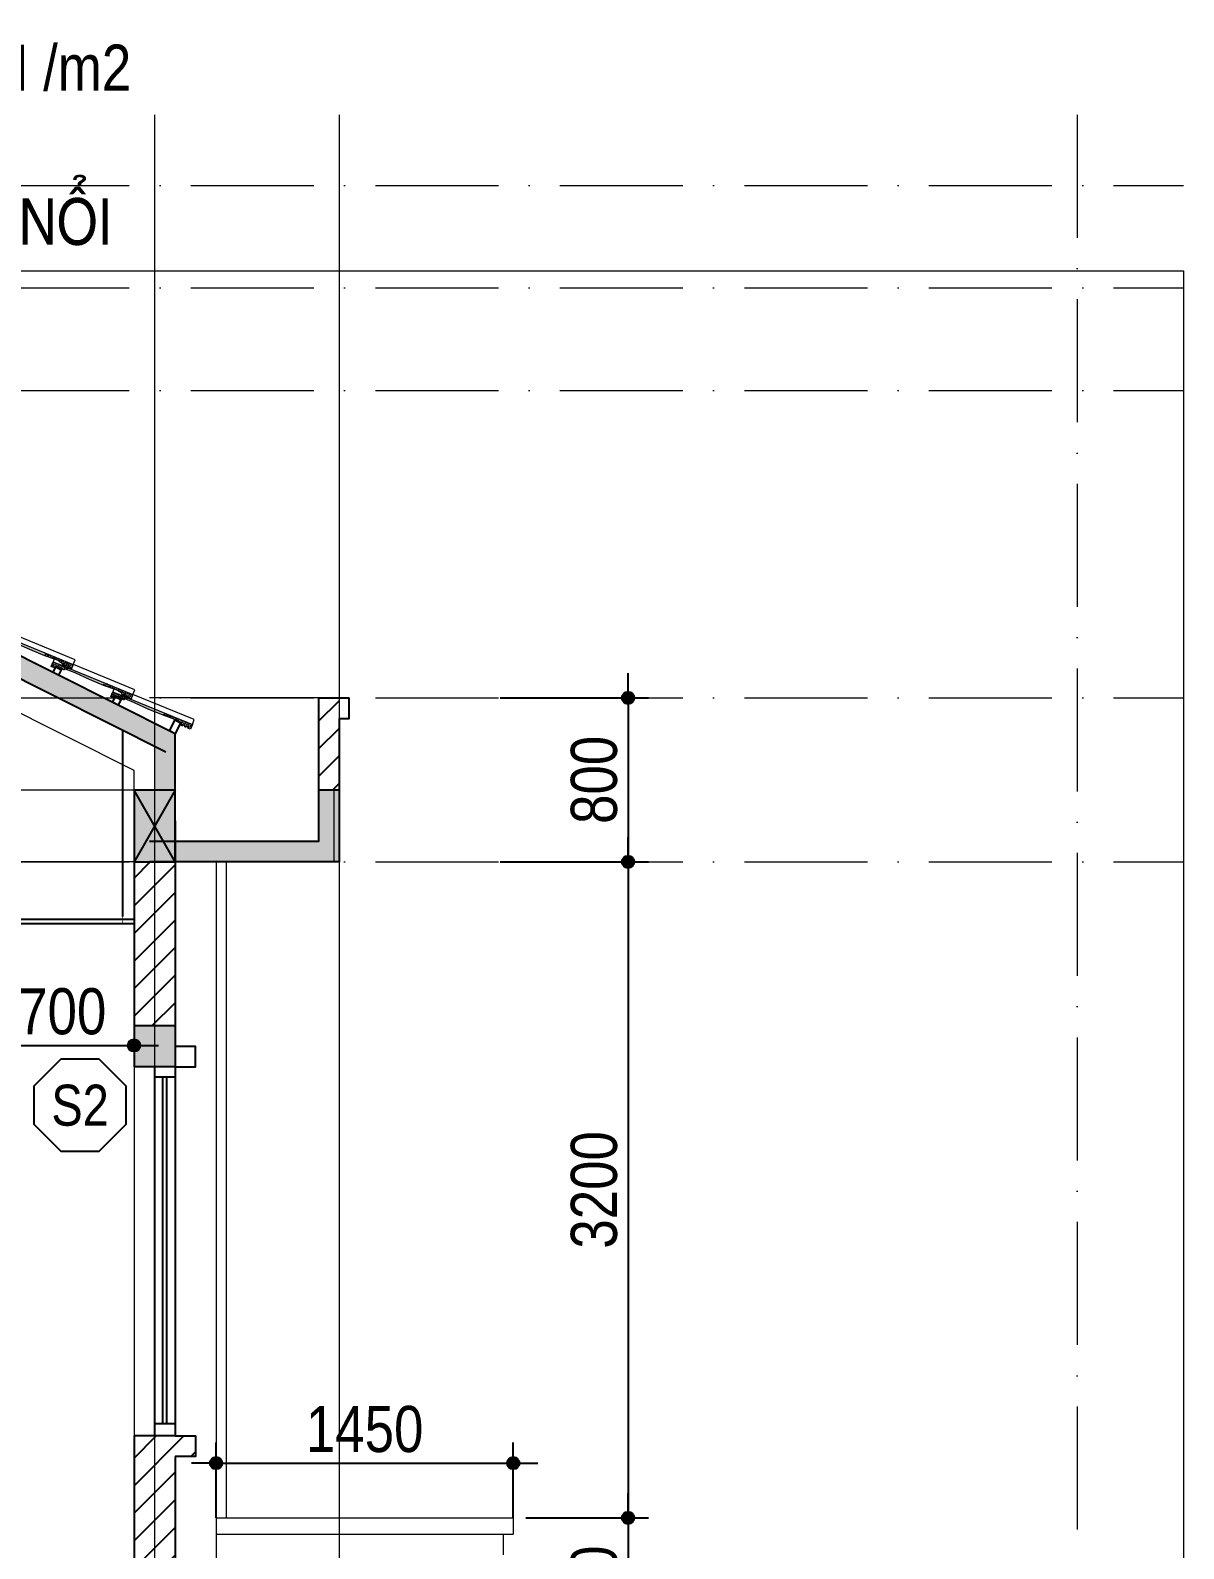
# Model space of a CAD drawing. Extents: x -79995 to 347433, y -157641 to 104789.
# Drawn here: x 52039 to 57665, y -87831 to -80425 of the extents above; entities that cross this region are included whole.
import ezdxf
from ezdxf.enums import TextEntityAlignment as Align

# ---------------------------------------------------------------- set-up
doc = ezdxf.new("R2010")
doc.units = 0
doc.linetypes.add('ACAD_ISO10W100', pattern=[18, 12, -3, 0, -3])
doc.layers.get('DEFPOINTS').update_dxf_attribs({"linetype": 'CONTINUOUS'})
for name, color, linetype in [('009', 251, 'CONTINUOUS'), ('daucat', 220, 'CONTINUOUS'), ('DIM', 1, 'CONTINUOUS'), ('DOOR', 20, 'CONTINUOUS'), ('HACH', 8, 'CONTINUOUS'), ('netthay', 2, 'CONTINUOUS'), ('TAGS', 60, 'CONTINUOUS'), ('TEXT', 7, 'CONTINUOUS'), ('TUONG', 131, 'CONTINUOUS')]:
    doc.layers.add(name, color=color, linetype=linetype)
doc.layers.add('NET-THAY', color=2, linetype='CONTINUOUS', lineweight=13)
doc.layers.add('TRUC', color=24, linetype='CONTINUOUS', lineweight=0)
doc.styles.add('HEL-CONDENSE', font='')
doc.styles.add('SWISS-CONDENSE', font='')
doc.styles.add('VNI-HELVE-CONDENSEN', font='')
doc.styles.get('HEL-CONDENSE').set_extended_font_data('VNI-Helve-Condense')
doc.styles.get('SWISS-CONDENSE').set_extended_font_data('VNI-Swiss-Condense')
doc.styles.get('VNI-HELVE-CONDENSEN').set_extended_font_data('VNI-Helve-Condense')
doc.dimstyles.new('D100', dxfattribs={"dimtxt": 225, "dimasz": 1.2, "dimexe": 100, "dimexo": 0, "dimgap": 50, "dimtad": 1, "dimdec": 0, "dimzin": 13, "dimdsep": 46, "dimtxsty": 'HEL-CONDENSE', "dimblk": 'D50', "dimcen": 0, "dimclrd": 1, "dimclre": 1, "dimclrt": 7, "dimadec": 0, "dimazin": 0, "dimtfac": 1, "dimtdec": 0, "dimtmove": 0, "dimatfit": 3, "dimldrblk": 'D50', "dimfxl": 1, "dimtolj": 1, "dimtzin": 13, "dimarcsym": 0})
pattern_1 = [(50, (-273694.05, -159675.198), (7.17260183, -0.62752135), [0.75, -8.25]), (355, (-273694.05, -159675.198), (-1.38751334, 7.52192134), [0.6, -6.6]), (100.4514, (-273693.452, -159675.25), (5.78509382, 6.89439542), [0.6374019, -7.01142112]), (46.1842, (-273694.05, -159673.198), (10.67241049, -1.65519014), [1.125, -12.375]), (96.6356, (-273693.161, -159673.336), (9.34662706, 9.7411787), [0.95610288, -10.51713]), (351.1842, (-273694.05, -159673.198), (9.34661945, 9.741186), [0.9, -9.9]), (21, (-273693.05, -159673.698), (5.96907052, -4.02618891), [0.75, -8.25]), (326, (-273693.05, -159673.698), (2.43315332, 7.25150045), [0.6, -6.6]), (71.4514, (-273692.5525, -159674.0334), (8.40222629, 3.22530497), [0.6374019, -7.01142112]), (37.5, (-273694.05, -159675.1978), (0.121598553, 3.328938538), [0, -6.52, 0, -6.7, 0, -6.625]), (7.5, (-273694.05, -159675.198), (2.630695374, 3.94411712), [0, -3.82, 0, -6.37, 0, -2.525]), (327.5, (-273696.28, -159675.1978), (5.338224362, -0.225548717), [0, -2.5, 0, -7.8, 0, -10.35]), (317.5, (-273697.28, -159675.198), (5.83186169, 1.00104982), [0, -3.25, 0, -5.18, 0, -7.35])]

# ---------------------------------------------------------------- blocks, each defined once
blk = doc.blocks.new('A$C281F37C7')
at = {"layer": 'NET-THAY'}
h = blk.add_hatch(dxfattribs=at)
h.set_pattern_fill('AR-CONC', color=8, style=0)
h.set_pattern_definition(pattern_1)
h.paths.add_polyline_path([(212.7, 140.4), (212.8, 140.6), (212.8, 140.9), (212.8, 141.2), (212.8, 142), (214, 142.8), (214.4, 143), (214.7, 143.2), (215.1, 143.3), (215.4, 143.4), (215.8, 143.4), (216.2, 143.3), (216.6, 143.3), (216.9, 143.2), (217.3, 143), (217.6, 142.8), (217.9, 142.6), (223, 136.8), (223.2, 136.6), (223.5, 136.4), (223.8, 136.2), (224.2, 136), (224.5, 135.9), (224.9, 135.8), (225.2, 135.8), (225.6, 135.8), (225.9, 135.8), (226.3, 135.9), (226.6, 136), (227, 136.2), (227.3, 136.4), (241, 146.5), (225.9, 166.9), (160.7, 118.8), (166.5, 111), (175.7, 117.8), (176.5, 118.4), (183.1, 115.9), (183.3, 115.8), (183.6, 115.8), (183.9, 115.8), (184.1, 115.9), (184.4, 116), (184.6, 116.2), (199.5, 128.9), (199.5, 129), (199.5, 129), (202.2, 131.3), (202.2, 131.3), (209.8, 137.8), (209.8, 137.8), (212.3, 140), (212.4, 140.1), (212.4, 140.1), (212.5, 140.2)])
h = blk.add_hatch(dxfattribs=at)
h.set_pattern_fill('AR-CONC', color=8, style=0)
h.set_pattern_definition(pattern_1)
h.paths.add_polyline_path([(135.5, 88.1), (166.5, 111), (160.7, 118.8), (6.9, 5.3), (18.4, -2), (75.7, 40.3)])
h = blk.add_hatch(dxfattribs=at)
h.set_pattern_fill('AR-CONC', color=8, style=0)
h.set_pattern_definition(pattern_1)
h.paths.add_polyline_path([(11.4, -7.2), (18.4, -2), (6.9, 5.3), (-112, -82.5), (-96.9, -102.9), (-89.3, -97.3), (-89, -97.1), (-88.7, -96.8), (-88.5, -96.5), (-88.3, -96.2), (-88.2, -95.9), (-88.1, -95.5), (-88, -95.2), (-87.2, -89.1), (-87.2, -88.8), (-87.1, -88.4), (-87, -88.1), (-86.8, -87.7), (-86.6, -87.4), (-86.4, -87.1), (-86.1, -86.9), (-85.8, -86.7), (-85.5, -86.5), (-85.1, -86.3), (-84.8, -86.2), (-84.4, -86.2), (-84.1, -86.1), (-83.7, -86.2), (-83.3, -86.2), (-77.8, -87.2), (-77.5, -87.2), (-77.1, -87.2), (-76.8, -87.2), (-76.4, -87.1), (-76.1, -87), (-75.8, -86.8), (-75.5, -86.6), (-75.2, -86.4), (-74.9, -86.1), (-74.7, -85.8), (-74.5, -85.5), (-74.4, -85.2), (-74.3, -84.8), (-74.2, -84.5), (-73.3, -78.6), (-73.2, -78.3), (-73.1, -77.9), (-73, -77.6), (-72.8, -77.3), (-72.6, -77), (-72.3, -76.7), (-72, -76.5), (-71.7, -76.3), (-71.4, -76.2), (-71.1, -76), (-70.7, -75.9), (-70.4, -75.9), (-70, -75.9), (-69.7, -75.9), (-63.8, -76.8), (-63.4, -76.8), (-63.1, -76.8), (-62.7, -76.8), (-62.3, -76.7), (-62, -76.6), (-61.7, -76.4), (-61.4, -76.2), (-61.1, -75.9), (-60.8, -75.7), (-60.6, -75.4), (-60.4, -75), (-60.3, -74.7), (-60.2, -74.3), (-60.1, -74), (-60.1, -73.6), (-60.1, -73.2), (-60.2, -72.9), (-60.9, -70.2), (-61, -69.5), (-61.1, -68.8), (-61.2, -68.1), (-61.2, -67.4), (-61.2, -66.7), (-61.2, -66), (-61.1, -65.3), (-60.9, -64.6), (-60.8, -63.9), (-60.6, -63.2), (-60.3, -62.5), (-60.1, -61.9), (-59.7, -61.3), (-59.4, -60.6), (-59, -60), (-57.7, -58.4), (-57.2, -57.9), (-56.6, -57.4), (-56.1, -57), (-50.4, -52.8), (-50.1, -52.5), (-49.8, -52.3), (-49.6, -51.9), (-49.4, -51.6), (-49.3, -51.2), (-49.2, -50.8), (-49, -49.1), (-48.9, -48.7), (-48.7, -48.3), (-48.6, -48), (-48.3, -47.7), (-48.1, -47.4), (-47.8, -47.1), (-34.7, -37.5)])
blk.add_line((217.4, 178.4), (225.9, 166.9), dxfattribs=at)
blk.add_lwpolyline([(-74.9, -86.1), (-74.7, -85.8), (-74.5, -85.5), (-74.4, -85.2), (-74.3, -84.8), (-74.2, -84.5), (-73.3, -78.6), (-73.2, -78.3), (-73.1, -77.9), (-73, -77.6), (-72.8, -77.3), (-72.6, -77), (-72.3, -76.7), (-72, -76.5), (-71.7, -76.3), (-71.4, -76.2), (-71.1, -76), (-70.7, -75.9), (-70.4, -75.9), (-70, -75.9), (-69.7, -75.9), (-63.8, -76.8), (-63.4, -76.8), (-63.1, -76.8), (-62.7, -76.8), (-62.3, -76.7), (-62, -76.6), (-61.7, -76.4), (-61.4, -76.2), (-61.1, -75.9), (-60.8, -75.7), (-60.6, -75.4), (-60.4, -75), (-60.3, -74.7), (-60.2, -74.3), (-60.1, -74), (-60.1, -73.6), (-60.1, -73.2), (-60.2, -72.9), (-60.9, -70.2), (-61, -69.5), (-61.1, -68.8), (-61.2, -68.1), (-61.2, -67.4), (-61.2, -66.7), (-61.2, -66), (-61.1, -65.3), (-60.9, -64.6), (-60.8, -63.9), (-60.6, -63.2), (-60.3, -62.5), (-60.1, -61.9), (-59.7, -61.3), (-59.4, -60.6), (-59, -60), (-57.7, -58.4), (-57.2, -57.9), (-56.6, -57.4), (-56.1, -57), (-50.4, -52.8), (-50.1, -52.5), (-49.8, -52.3), (-49.6, -51.9), (-49.4, -51.6), (-49.3, -51.2), (-49.2, -50.8), (-49, -49.1), (-48.9, -48.7), (-48.7, -48.3), (-48.6, -48), (-48.3, -47.7), (-48.1, -47.4), (-47.8, -47.1), (-34.7, -37.5), (11.4, -7.2), (75.7, 40.3), (135.5, 88.1), (175.7, 117.8), (176.5, 118.4), (183.1, 115.9), (183.3, 115.8), (183.6, 115.8), (183.9, 115.8), (184.1, 115.9), (184.4, 116), (184.6, 116.2), (212.3, 140), (212.5, 140.2), (212.7, 140.4), (212.8, 140.6), (212.8, 140.9), (212.8, 141.2), (212.8, 142), (214, 142.8), (214.4, 143), (214.7, 143.2), (215.1, 143.3), (215.4, 143.4), (215.8, 143.4), (216.2, 143.3), (216.6, 143.3), (216.9, 143.2), (217.3, 143), (217.6, 142.8), (217.9, 142.6), (223, 136.8), (223.2, 136.6), (223.5, 136.4), (223.8, 136.2), (224.2, 136), (224.5, 135.9), (224.9, 135.8), (225.2, 135.8), (225.6, 135.8), (225.9, 135.8), (226.3, 135.9), (226.6, 136), (227, 136.2), (227.3, 136.4), (241, 146.5), (225.9, 166.9), (-112, -82.5), (-96.9, -102.9), (-89.3, -97.3), (-89, -97.1), (-88.7, -96.8), (-88.5, -96.5), (-88.3, -96.2), (-88.2, -95.9), (-88.1, -95.5), (-88, -95.2), (-87.2, -89.1), (-87.2, -88.8), (-87.1, -88.4), (-87, -88.1), (-86.8, -87.7), (-86.6, -87.4), (-86.4, -87.1), (-86.1, -86.9), (-85.8, -86.7), (-85.5, -86.5), (-85.1, -86.3), (-84.8, -86.2), (-84.4, -86.2), (-84.1, -86.1), (-83.7, -86.2), (-83.3, -86.2), (-77.8, -87.2), (-77.5, -87.2), (-77.1, -87.2), (-76.8, -87.2), (-76.4, -87.1), (-76.1, -87), (-75.8, -86.8), (-75.5, -86.6), (-75.2, -86.4)], close=True, dxfattribs=at)
blk.add_lwpolyline([(-112, -82.5), (-127.1, -62.1), (133.6, 130.4)], dxfattribs=at)
blk = doc.blocks.new('KH-CUADI')
at = {"layer": 'TAGS'}
blk.add_lwpolyline([(-124.3, 300), (-300, 124.3), (-300, -124.3), (-124.3, -300), (124.3, -300), (300, -124.3), (300, 124.3), (124.3, 300)], close=True, dxfattribs=at)
at = {"layer": 'TAGS', "style": 'VNI-HELVE-CONDENSEN'}
blk.add_attdef('D', text='', height=300, dxfattribs=at).set_placement((0, 0), align=Align.MIDDLE)
blk = doc.blocks.new('D50')
at = {"layer": 'DIM'}
blk.add_hatch(color=256, dxfattribs=at).paths.add_polyline_path([(25, 0, 1), (-25, 0, 1)])
blk.add_line((25, 0), (100, 0), dxfattribs=at)
blk.add_circle((0, 0), 25, dxfattribs=at)
blk = doc.blocks.new('*D1076')
at = {"layer": 'DEFPOINTS', "color": 0, "linetype": 'Continuous', "transparency": 16777216}
for p in [(54330.4, -83680.7), (54330.4, -84480.7), (54954.6, -84480.7)]:
    blk.add_point(p, dxfattribs=at)
at = {"layer": 'DIM', "color": 1, "linetype": 'Continuous', "lineweight": -2, "transparency": 16777216}
for p, q in [((54330.4, -83680.7), (55054.6, -83680.7)), ((54954.6, -83681.9), (54954.6, -84479.5)), ((54330.4, -84480.7), (55054.6, -84480.7))]:
    blk.add_line(p, q, dxfattribs=at)
at = {"layer": 'DIM', "color": 1, "linetype": 'Continuous', "lineweight": -2, "transparency": 16777216, "xscale": 1.199999999999999, "yscale": 1.199999999999999, "zscale": 1.199999999999999}
for p, rotation in [((54954.6, -83680.7), 90), ((54954.6, -84480.7), 270)]:
    blk.add_blockref('D50', p, dxfattribs=dict(at, rotation=rotation))
at = {"layer": 'DIM', "color": 7, "linetype": 'Continuous', "transparency": 16777216, "insert": (54789.7, -84080.7), "char_height": 225, "attachment_point": 5, "rotation": 90, "style": 'HEL-CONDENSE'}
blk.add_mtext('\\A1;800', dxfattribs=at)
blk = doc.blocks.new('*D1077')
at = {"layer": 'DEFPOINTS', "color": 0, "linetype": 'Continuous', "transparency": 16777216}
for p in [(54330.4, -84480.7), (54456.2, -87680.7), (54954.6, -87680.7)]:
    blk.add_point(p, dxfattribs=at)
at = {"layer": 'DIM', "color": 1, "linetype": 'Continuous', "lineweight": -2, "transparency": 16777216}
for p, q in [((54330.4, -84480.7), (55054.6, -84480.7)), ((54954.6, -84481.9), (54954.6, -87679.5)), ((54456.2, -87680.7), (55054.6, -87680.7))]:
    blk.add_line(p, q, dxfattribs=at)
at = {"layer": 'DIM', "color": 1, "linetype": 'Continuous', "lineweight": -2, "transparency": 16777216, "xscale": 1.199999999999999, "yscale": 1.199999999999999, "zscale": 1.199999999999999}
for p, rotation in [((54954.6, -84480.7), 90), ((54954.6, -87680.7), 270)]:
    blk.add_blockref('D50', p, dxfattribs=dict(at, rotation=rotation))
at = {"layer": 'DIM', "color": 7, "linetype": 'Continuous', "transparency": 16777216, "insert": (54789.7, -86080.7), "char_height": 225, "attachment_point": 5, "rotation": 90, "style": 'HEL-CONDENSE'}
blk.add_mtext('\\A1;3200', dxfattribs=at)
blk = doc.blocks.new('*D1078')
at = {"layer": 'DEFPOINTS', "color": 0, "linetype": 'Continuous', "transparency": 16777216}
for p in [(54456.2, -87680.7), (54356.2, -88380.7), (54954.6, -88380.7)]:
    blk.add_point(p, dxfattribs=at)
at = {"layer": 'DIM', "color": 1, "linetype": 'Continuous', "lineweight": -2, "transparency": 16777216}
for p, q in [((54456.2, -87680.7), (55054.6, -87680.7)), ((54954.6, -87681.9), (54954.6, -88379.5)), ((54356.2, -88380.7), (55054.6, -88380.7))]:
    blk.add_line(p, q, dxfattribs=at)
at = {"layer": 'DIM', "color": 1, "linetype": 'Continuous', "lineweight": -2, "transparency": 16777216, "xscale": 1.199999999999999, "yscale": 1.199999999999999, "zscale": 1.199999999999999}
for p, rotation in [((54954.6, -87680.7), 90), ((54954.6, -88380.7), 270)]:
    blk.add_blockref('D50', p, dxfattribs=dict(at, rotation=rotation))
at = {"layer": 'DIM', "color": 7, "linetype": 'Continuous', "transparency": 16777216, "insert": (54789.7, -88030.7), "char_height": 225, "attachment_point": 5, "rotation": 90, "style": 'HEL-CONDENSE'}
blk.add_mtext('\\A1;700', dxfattribs=at)
blk = doc.blocks.new('*D1087')
at = {"layer": 'DEFPOINTS', "color": 0, "linetype": 'Continuous', "transparency": 16777216}
for p in [(52545, -85179.1), (52545, -85375.9), (51845, -85755)]:
    blk.add_point(p, dxfattribs=at)
at = {"layer": 'DIM', "color": 1, "linetype": 'Continuous', "lineweight": -2, "transparency": 16777216}
for p, q in [((52545, -85179.1), (52545, -85475.9)), ((51845, -85755), (51845, -85275.9)), ((51846.2, -85375.9), (52543.8, -85375.9))]:
    blk.add_line(p, q, dxfattribs=at)
at = {"layer": 'DIM', "color": 1, "linetype": 'Continuous', "lineweight": -2, "transparency": 16777216, "xscale": 1.199999999999999, "yscale": 1.199999999999999, "zscale": 1.199999999999999, "rotation": 180}
blk.add_blockref('D50', (51845, -85375.9), dxfattribs=at)
at = {"layer": 'DIM', "color": 1, "linetype": 'Continuous', "lineweight": -2, "transparency": 16777216, "xscale": 1.199999999999999, "yscale": 1.199999999999999, "zscale": 1.199999999999999}
blk.add_blockref('D50', (52545, -85375.9), dxfattribs=at)
at = {"layer": 'DIM', "color": 7, "linetype": 'Continuous', "transparency": 16777216, "insert": (52195, -85211), "char_height": 225, "attachment_point": 5, "style": 'HEL-CONDENSE'}
blk.add_mtext('\\A1;700', dxfattribs=at)
blk = doc.blocks.new('*D1106')
at = {"layer": 'DEFPOINTS', "color": 0, "linetype": 'Continuous', "transparency": 16777216}
for p in [(54395, -87413.6), (52945, -87680.7), (54395, -87680.7)]:
    blk.add_point(p, dxfattribs=at)
at = {"layer": 'DIM', "color": 1, "linetype": 'Continuous', "lineweight": -2, "transparency": 16777216}
for p, q in [((52945, -87680.7), (52945, -87313.6)), ((54395, -87680.7), (54395, -87313.6)), ((52946.2, -87413.6), (54393.8, -87413.6))]:
    blk.add_line(p, q, dxfattribs=at)
at = {"layer": 'DIM', "color": 1, "linetype": 'Continuous', "lineweight": -2, "transparency": 16777216, "xscale": 1.199999999999999, "yscale": 1.199999999999999, "zscale": 1.199999999999999, "rotation": 180}
blk.add_blockref('D50', (52945, -87413.6), dxfattribs=at)
at = {"layer": 'DIM', "color": 1, "linetype": 'Continuous', "lineweight": -2, "transparency": 16777216, "xscale": 1.199999999999999, "yscale": 1.199999999999999, "zscale": 1.199999999999999}
blk.add_blockref('D50', (54395, -87413.6), dxfattribs=at)
at = {"layer": 'DIM', "color": 7, "linetype": 'Continuous', "transparency": 16777216, "insert": (53670, -87248.7), "char_height": 225, "attachment_point": 5, "style": 'HEL-CONDENSE'}
blk.add_mtext('\\A1;1450', dxfattribs=at)

msp = doc.modelspace()

# ---------------------------------------------------------------- hatches: boundary and pattern name
at = {"layer": '009'}
h = msp.add_hatch(dxfattribs=at)
h.set_pattern_fill('ANSI31', color=256, scale=30, style=0)
h.set_pattern_definition([(45, (-1260657.26, -300869.02), (-67.351921, 67.351921), [])])
h.paths.add_polyline_path([(52644.966, -84480.733), (52544.966, -84480.733), (52544.966, -85280.733), (52644.966, -85280.733)])
h.paths.add_polyline_path([(52744.966, -84480.733), (52644.966, -84480.733), (52644.966, -85280.733), (52744.966, -85280.733)])
h.paths.add_polyline_path([(53544.966, -83780.733), (53544.966, -83680.733), (53444.966, -83680.733), (53444.966, -84130.733), (53544.966, -84130.733)])
h.paths.add_polyline_path([(52644.966, -87280.733), (52544.966, -87280.733), (52544.966, -88080.733), (52644.966, -88080.733)])
h.paths.add_polyline_path([(52744.966, -87380.733), (52844.966, -87380.733), (52844.966, -87280.733), (52744.966, -87280.733), (52644.966, -87280.733), (52644.966, -88080.733), (52744.966, -88080.733)])
h.paths.add_polyline_path([(52644.966, -88430.733), (52544.966, -88430.733), (52544.966, -88880.733), (52644.966, -88880.733)])
h.paths.add_polyline_path([(52744.966, -88430.733), (52644.966, -88430.733), (52644.966, -88880.733), (52744.966, -88880.733)])
h.paths.add_polyline_path([(52644.966, -90880.733), (52544.966, -90880.733), (52544.966, -91680.733), (52644.966, -91680.733)])
h.paths.add_polyline_path([(52744.966, -90980.733), (52844.966, -90980.733), (52844.966, -90880.733), (52744.966, -90880.733), (52644.966, -90880.733), (52644.966, -91680.733), (52744.966, -91680.733)])
at = {"layer": 'TUONG'}
h = msp.add_hatch(color=4, dxfattribs=at)
h.paths.add_polyline_path([(50559.984, -82757.606), (50337.249, -82757.606), (52174.497, -83680.733), (52397.231, -83680.733)])
h.paths.add_polyline_path([(52174.497, -83680.733), (52619.966, -83904.56), (52619.966, -83792.646), (52397.231, -83680.733)])
h.paths.add_polyline_path([(52619.966, -83904.56), (52644.966, -83917.121), (52644.966, -84130.733), (52744.966, -84130.733), (52744.966, -83855.453), (52619.966, -83792.646)])
h = msp.add_hatch(color=4, dxfattribs=at)
h.paths.add_polyline_path([(52619.966, -84380.733), (52619.966, -84480.733), (52744.966, -84480.733), (52744.966, -84380.733)])
h.paths.add_polyline_path([(53544.966, -84130.733), (53444.966, -84130.733), (53444.966, -84380.733), (52744.966, -84380.733), (52744.966, -84480.733), (53544.966, -84480.733)])
h = msp.add_hatch(color=4, dxfattribs=at)
h.paths.add_polyline_path([(52644.966, -85280.733), (52544.966, -85280.733), (52544.966, -85480.733), (52644.966, -85480.733)])
h.paths.add_polyline_path([(52744.966, -85280.733), (52644.966, -85280.733), (52644.966, -85480.733), (52744.966, -85480.733)])

# ---------------------------------------------------------------- linework, layer by layer
at = {"layer": 'daucat', "const_width": 4}
for points in [[(52489.966, -84680.733), (52489.966, -84780.733), (52459.966, -84780.733)], [(52489.966, -84680.733), (52489.966, -84780.733), (52519.966, -84780.733)]]:
    msp.add_lwpolyline(points, dxfattribs=at)
at = {"layer": 'DOOR'}
for p, q in [((52644.966, -85480.733), (52644.966, -87280.733)), ((52744.966, -85530.733), (52644.966, -85530.733)), ((52744.966, -85480.733), (52744.966, -87280.733)), ((52644.966, -87220.733), (52744.966, -87220.733))]:
    msp.add_line(p, q, dxfattribs=at)
at = {"layer": 'DOOR', "color": 251}
for p, q in [((52684.966, -87220.733), (52684.966, -85530.733)), ((52704.966, -87220.733), (52704.966, -85530.733))]:
    msp.add_line(p, q, dxfattribs=at)
at = {"layer": 'DOOR'}
for points in [[(38744.966, -84760.733), (52544.966, -84760.733)], [(38744.966, -84780.733), (52544.966, -84780.733)]]:
    msp.add_lwpolyline(points, dxfattribs=at)
at = {"layer": 'HACH'}
msp.add_lwpolyline([(52489.966, -84747.143), (52489.966, -83839.241)], dxfattribs=at)
at = {"layer": 'NET-THAY'}
for p, q in [((52544.966, -84034.746), (50202.172, -82857.606)), ((53519.966, -83680.733), (52619.966, -83680.733)), ((52544.966, -84130.733), (52544.966, -84034.746)), ((52544.966, -84130.733), (38744.966, -84130.733)), ((53519.966, -84130.733), (53519.966, -84480.733)), ((52544.966, -84480.733), (38744.966, -84480.733)), ((52944.966, -84480.733), (52944.966, -93780.733)), ((52994.966, -84480.733), (52994.966, -87680.733)), ((52544.966, -85480.733), (52544.966, -87280.733)), ((54394.966, -87680.733), (54394.966, -87760.733)), ((54344.966, -87760.733), (54344.966, -87860.733))]:
    msp.add_line(p, q, dxfattribs=at)
for points in [[(52944.966, -87680.733), (54394.966, -87680.733)], [(52994.966, -87680.733), (54344.966, -87680.733)], [(52944.966, -87760.733), (54394.966, -87760.733)], [(52994.966, -87760.733), (54344.966, -87760.733)]]:
    msp.add_lwpolyline(points, dxfattribs=at)
at = {"layer": 'TRUC', "linetype": 'ACAD_ISO10W100', "ltscale": 50}
for p, q in [((57144.966, -80836.552), (57144.966, -95158.363)), ((36620.367, -81180.733), (57664.711, -81180.733)), ((36620.367, -81680.733), (57664.711, -81680.733)), ((36620.367, -82180.733), (57664.711, -82180.733)), ((36620.367, -83680.733), (57664.711, -83680.733)), ((36620.367, -84480.733), (57664.711, -84480.733))]:
    msp.add_line(p, q, dxfattribs=at)
at = {"layer": 'TRUC', "linetype": 'ACAD_ISO10W100', "ltscale": 0.2}
for points in [[(52644.966, -80836.552), (52644.966, -95158.363)], [(53544.966, -80836.552), (53544.966, -95158.363)]]:
    msp.add_lwpolyline(points, dxfattribs=at)
msp.add_lwpolyline([(36620.367, -81597.281), (57664.711, -81597.281), (57664.711, -95919.092), (36620.367, -95919.092)], close=True, dxfattribs=at)
at = {"layer": 'TUONG', "color": 4}
for p, q in [((52744.966, -83855.453), (50559.984, -82757.606)), ((52700.069, -83944.808), (50515.087, -82846.961)), ((52744.966, -84130.733), (52744.966, -83855.453)), ((52744.966, -84480.733), (52544.966, -84130.733)), ((52744.966, -84130.733), (52544.966, -84480.733)), ((52744.966, -84480.733), (52544.966, -84130.733)), ((52744.966, -84130.733), (52544.966, -84480.733)), ((53544.966, -84130.733), (53444.966, -84130.733)), ((52744.966, -84280.733), (52744.966, -84480.733)), ((52744.966, -84280.733), (52744.966, -84480.733)), ((52544.966, -84480.733), (52544.966, -85480.733)), ((52744.966, -84480.733), (52744.966, -85480.733)), ((52744.966, -85280.733), (52544.966, -85280.733)), ((52744.966, -85480.733), (52544.966, -85480.733)), ((52544.966, -87280.733), (52544.966, -89080.733)), ((52744.966, -87280.733), (52544.966, -87280.733)), ((52744.966, -87380.733), (52744.966, -89080.733))]:
    msp.add_line(p, q, dxfattribs=at)
at = {"layer": 'TUONG'}
msp.add_line((53444.966, -83680.733), (53594.966, -83680.733), dxfattribs=at)
for points in [[(52176.907, -83570.031), (52150.1, -83556.562), (52163.569, -83529.755), (52190.376, -83543.224)], [(52467.312, -83715.945), (52440.505, -83702.476), (52453.974, -83675.67), (52480.781, -83689.139)], [(52744.966, -83855.453), (52718.159, -83841.984), (52745.097, -83788.371), (52771.904, -83801.84)]]:
    msp.add_lwpolyline(points, close=True, dxfattribs=at)
for points in [[(53444.966, -83680.733), (53444.966, -84380.733), (52619.966, -84380.733)], [(53544.966, -83780.733), (53594.966, -83780.733), (53594.966, -83680.733), (53594.966, -83680.733)], [(53544.966, -83780.733), (53544.966, -84480.733), (52619.966, -84480.733)]]:
    msp.add_lwpolyline(points, dxfattribs=at)
at = {"layer": 'TUONG', "color": 4}
msp.add_lwpolyline([(52744.966, -84130.733), (52544.966, -84130.733), (52544.966, -84480.733), (52744.966, -84480.733)], close=True, dxfattribs=at)
for points in [[(52744.966, -85480.733), (52844.966, -85480.733), (52844.966, -85380.733), (52744.966, -85380.733)], [(52744.966, -87280.733), (52844.966, -87280.733), (52844.966, -87380.733), (52744.966, -87380.733)]]:
    msp.add_lwpolyline(points, dxfattribs=at)
at = {"layer": 'TUONG'}
msp.add_trace([(52544.966, -84480.733), (52744.966, -84480.733), (52544.966, -84130.733), (52744.966, -84130.733)], dxfattribs=at)
msp.add_trace([(52544.966, -84480.733), (52744.966, -84480.733), (52544.966, -84130.733), (52744.966, -84130.733)], dxfattribs=at)

# ---------------------------------------------------------------- block references
at = {"layer": 'netthay', "color": 8, "xscale": -1, "rotation": 14.07717215095922}
for p in [(52120.036, -83465.814), (52120.037, -83465.815), (52410.441, -83611.729), (52700.846, -83757.643)]:
    msp.add_blockref('A$C281F37C7', p, dxfattribs=at)
at = {"layer": 'TAGS', "linetype": 'Continuous'}
ref = msp.add_blockref('KH-CUADI', (52281.963, -85667.588), dxfattribs=dict(at, xscale=0.75, yscale=0.75, zscale=0.75, rotation=180))
ref.add_attrib('D', 'S2', dxfattribs={"color": 7, "height": 200, "style": 'VNI-HELVE-CONDENSEN'}).set_placement((52281.963, -85667.588), align=Align.MIDDLE)

# ---------------------------------------------------------------- texts
at = {"layer": 'TEXT', "color": 7, "linetype": 'ByBlock', "insert": (48007.593, -80494.271), "char_height": 225, "attachment_point": 1, "style": 'SWISS-CONDENSE'}
msp.add_mtext('{\\fVNI-Helve-Condense|b0|i0|c0|p2;-MAÙI DAÙN NGOÙI MAØU ÑOÛ 22 VIEÂN /m2\\P-BAÛN SAØN BTCT XEM (BVKC)\\P-TRAÀN TAÁM UCO KHUNG NHOÂM NOÅI}', dxfattribs=at)

# ---------------------------------------------------------------- dimensions: what is measured, and where the dimension line sits
at = {"layer": 'DIM', "linetype": 'Continuous'}
dim = msp.add_linear_dim(base=(54954.59, -84480.733), p1=(54330.375, -83680.733), p2=(54330.375, -84480.733), angle=90, dimstyle='D100', dxfattribs=at)
dim.commit()
dim.dimension.update_dxf_attribs({"geometry": '*D1076', "text_midpoint": (54789.69, -84080.733)})
for base, p1, p2, picture, middle in [((54954.59, -87680.733), (54330.375, -84480.733), (54456.16, -87680.733), '*D1077', (54789.69, -86080.733)), ((54954.59, -88380.733), (54456.16, -87680.733), (54356.16, -88380.733), '*D1078', (54789.69, -88030.733))]:
    dim = msp.add_linear_dim(base=base, p1=p1, p2=p2, angle=90, dimstyle='D100', override={"dimtmove": 1}, dxfattribs=at)
    dim.commit()
    dim.dimension.update_dxf_attribs({"geometry": picture, "text_midpoint": middle})
dim = msp.add_linear_dim(base=(52544.966, -85375.856), p1=(51844.971, -85755.034), p2=(52544.966, -85179.106), dimstyle='D100', override={"dimtmove": 1}, dxfattribs=at)
dim.commit()
dim.dimension.update_dxf_attribs({"geometry": '*D1087', "text_midpoint": (52194.968, -85210.956)})
dim = msp.add_linear_dim(base=(54394.966, -87413.649), p1=(52944.966, -87680.733), p2=(54394.966, -87680.733), dimstyle='D100', dxfattribs=at)
dim.commit()
dim.dimension.update_dxf_attribs({"geometry": '*D1106', "text_midpoint": (53669.966, -87248.749)})

doc.saveas('drawing.dxf')
